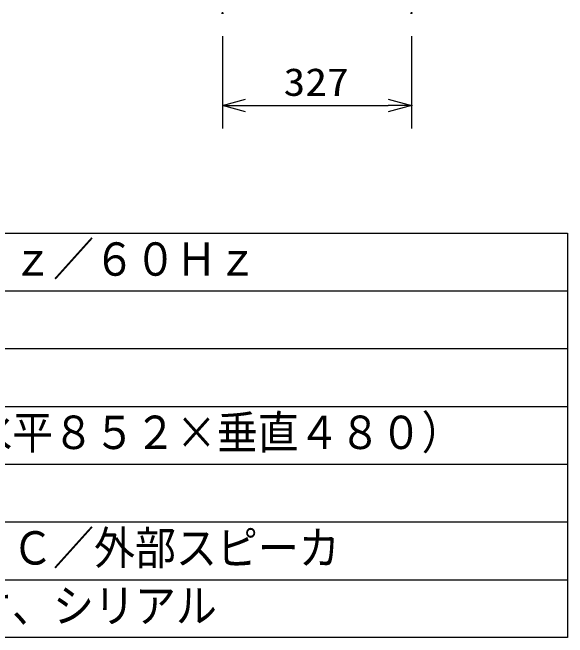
# Model space of a CAD drawing. Units: millimetres, scale not verified. Extents: x -63 to 63, y -57 to 57.
# Drawn here: x 14.5 to 62.5, y -56.5 to -2.4 of the extents above; entities that cross this region are included whole.
import ezdxf
from ezdxf.enums import TextEntityAlignment as Align

# ---------------------------------------------------------------- set-up
doc = ezdxf.new("R2010")
doc.units = ezdxf.units.MM
doc.header["$LTSCALE"] = 0.190236
doc.header["$PDMODE"] = 32
doc.header["$PDSIZE"] = 0.0951
for name, color, linetype in [('0-0_MOJI1', 2, 'Continuous'), ('0-3_WAKU', 3, 'Continuous'), ('0-4_DEFPOINTS', 7, 'Continuous')]:
    doc.layers.add(name, color=color, linetype=linetype)
doc.styles.add('ＭＳ ゴシック', font='')
doc.styles.get('ＭＳ ゴシック').set_extended_font_data('MS Gothic')

# ---------------------------------------------------------------- blocks, each defined once
blk = doc.blocks.new('_OPEN30')
at = {"layer": '0-4_DEFPOINTS'}
blk.add_line((0, 0), (-1, 0), dxfattribs=at)
blk.add_lwpolyline([(-1, 0.26795), (0, 0), (-1, -0.26795)], dxfattribs=at)

msp = doc.modelspace()

# ---------------------------------------------------------------- linework, layer by layer
at = {"layer": '0-3_WAKU'}
for p, q in [((32.649, -4.4569), (32.649, -12.4569)), ((48.9938, -4.4569), (48.9938, -12.4569)), ((34.649, -10.4569), (46.9938, -10.4569))]:
    msp.add_line(p, q, dxfattribs=at)
at = {"layer": '0-3_WAKU', "color": 4}
for p, q in [((-62.5001, -21.5), (62.5001, -21.5)), ((62.5001, -21.5), (62.5001, -56.5001)), ((62.5001, -56.5001), (-62.5001, -56.5001))]:
    msp.add_line(p, q, dxfattribs=at)
at = {"layer": '0-3_WAKU', "color": 1}
for p, q in [((-62.5001, -26.5), (62.5001, -26.5)), ((-62.5001, -31.5001), (62.5001, -31.5001)), ((-62.5001, -36.5001), (62.5001, -36.5001)), ((-62.5001, -41.5001), (62.5001, -41.5001)), ((-62.5001, -46.5001), (62.5001, -46.5001)), ((-62.5001, -51.5001), (62.5001, -51.5001))]:
    msp.add_line(p, q, dxfattribs=at)
at = {"layer": '0-4_DEFPOINTS'}
for p in [(32.649, -2.4568), (48.9938, -2.4568), (48.9938, -10.4569)]:
    msp.add_point(p, dxfattribs=at)

# ---------------------------------------------------------------- block references
at = {"layer": '0-3_WAKU', "xscale": 2, "yscale": 2, "rotation": 180}
msp.add_blockref('_OPEN30', (32.649, -10.4569), dxfattribs=at)
at = {"layer": '0-3_WAKU', "xscale": 2, "yscale": 2}
msp.add_blockref('_OPEN30', (48.9938, -10.4569), dxfattribs=at)

# ---------------------------------------------------------------- texts
at = {"layer": '0-0_MOJI1', "style": 'ＭＳ ゴシック', "width": 0.9}
for s, p in [('ＡＣ１００Ｖ\u3000５０Ｈｚ／６０Ｈｚ', (-21, -26.0552)), ('４０８９６０画素（水平８５２×垂直４８０）', (-21, -41.0552)), ('ビデオ／Ｓビデオ／ＰＣ／外部スピーカ', (-21, -51.0552)), ('コンポーネントビデオ、シリアル', (-21, -56.0552))]:
    msp.add_text(s, height=2.887, dxfattribs=at).set_placement(p, align=Align.BOTTOM_LEFT)
at = {"layer": '0-3_WAKU', "style": 'ＭＳ ゴシック', "width": 1.15}
msp.add_text('327', height=2.406, dxfattribs=at).set_placement((37.9343, -10.3473), align=Align.BOTTOM_LEFT)

doc.saveas('drawing.dxf')
